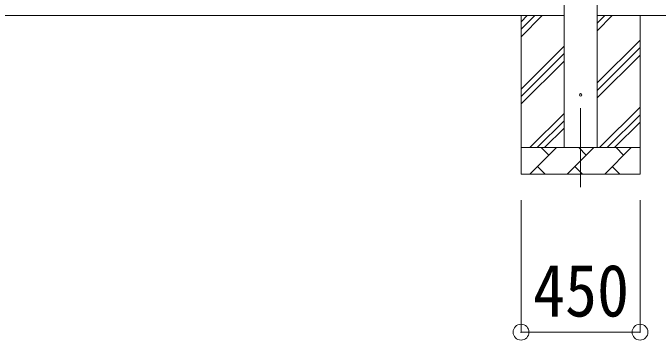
# Model space of a CAD drawing. Units: millimetres at full size, sheet at 1:60; details may follow other scales. Extents: x -16864 to 16864, y -11640 to 11640.
# Drawn here: x -9167 to -6727, y -8592 to -7352 of the extents above; entities that cross this region are included whole.
import ezdxf
from ezdxf.enums import TextEntityAlignment as Align

# ---------------------------------------------------------------- set-up
doc = ezdxf.new("R2010")
doc.units = ezdxf.units.MM
doc.header["$LTSCALE"] = 60
doc.header["$PDMODE"] = 32
doc.header["$PDSIZE"] = 60
doc.linetypes.add('CHAIN1', pattern=[8, 5, -1, 1, -1])
for name, color, linetype, lineweight in [('0-1_Defpoints', 7, 'CHAIN1', 9), ('0-2_TEXT1', 4, 'Continuous', 9), ('0-3_SHAPE', 7, 'Continuous', 9), ('0-8_TABLE1', 6, 'Continuous', 9)]:
    doc.layers.add(name, color=color, linetype=linetype, lineweight=lineweight)
doc.styles.add('ＭＳ ゴシック', font='')
doc.styles.get('ＭＳ ゴシック').set_extended_font_data('MS Gothic')

msp = doc.modelspace()

# ---------------------------------------------------------------- linework, layer by layer
at = {"layer": '0-1_Defpoints'}
msp.add_line((-7020.53, -7712.64), (-7020.53, -8061.64), dxfattribs=at)
at = {"layer": '0-2_TEXT1'}
for p, q in [((-7083.03, -7862.64), (-7083.03, -4862.64)), ((-6958.03, -4862.64), (-6958.03, -7862.64))]:
    msp.add_line(p, q, dxfattribs=at)
msp.add_circle((-7020.53, -7662.64), 4.5, dxfattribs=at)
at = {"layer": '0-3_SHAPE'}
for p, q in [((-7083.03, -7362.64), (-9831.03, -7362.64)), ((-7245.53, -7362.64), (-7245.53, -7962.64)), ((-7245.53, -7386.12), (-7222.05, -7362.64)), ((-7245.53, -7414.41), (-7193.76, -7362.64)), ((-7245.53, -7442.69), (-7165.48, -7362.64)), ((-6958.03, -7362.64), (-6188.03, -7362.64)), ((-6958.03, -7391.47), (-6929.2, -7362.64)), ((-6958.03, -7419.75), (-6900.92, -7362.64)), ((-6795.53, -7362.64), (-6795.53, -7962.64)), ((-6958.03, -7617.74), (-6795.53, -7455.24)), ((-7245.53, -7640.68), (-7083.03, -7478.18)), ((-6958.03, -7646.02), (-6795.53, -7483.52)), ((-7245.53, -7668.97), (-7083.03, -7506.47)), ((-6958.03, -7674.31), (-6795.53, -7511.81)), ((-7245.53, -7697.25), (-7083.03, -7534.75)), ((-6948.37, -7862.64), (-6795.53, -7709.8)), ((-7212.93, -7862.64), (-7083.03, -7732.74)), ((-6920.09, -7862.64), (-6795.53, -7738.08)), ((-7184.65, -7862.64), (-7083.03, -7761.02)), ((-6891.8, -7862.64), (-6795.53, -7766.37)), ((-7156.36, -7862.64), (-7083.03, -7789.31)), ((-7245.53, -7862.64), (-6795.53, -7862.64)), ((-7211.95, -7962.64), (-7111.95, -7862.64)), ((-7140.5, -7891.2), (-7169.06, -7862.64)), ((-7070.53, -7962.64), (-6970.53, -7862.64)), ((-6999.08, -7891.2), (-7027.64, -7862.64)), ((-6929.11, -7962.64), (-6829.11, -7862.64)), ((-6857.66, -7891.2), (-6886.21, -7862.64)), ((-7183.4, -7934.09), (-7154.84, -7962.64)), ((-7041.98, -7934.09), (-7013.42, -7962.64)), ((-6900.55, -7934.09), (-6872, -7962.64)), ((-6795.53, -7962.64), (-7245.53, -7962.64))]:
    msp.add_line(p, q, dxfattribs=at)
at = {"layer": '0-8_TABLE1'}
for p, q in [((-7245.53, -8561.64), (-7245.53, -8061.64)), ((-6795.53, -8561.64), (-6795.53, -8061.64)), ((-7245.53, -8561.64), (-6795.53, -8561.64))]:
    msp.add_line(p, q, dxfattribs=at)
for p in [(-7245.53, -8561.64), (-6795.53, -8561.64)]:
    msp.add_point(p, dxfattribs=at)

# ---------------------------------------------------------------- texts
at = {"layer": '0-8_TABLE1', "color": 7, "style": 'ＭＳ ゴシック', "width": 0.9}
msp.add_text('450', height=197.9, dxfattribs=at).set_placement((-7200.53, -8561.64), align=Align.BOTTOM_LEFT)

doc.saveas('drawing.dxf')
